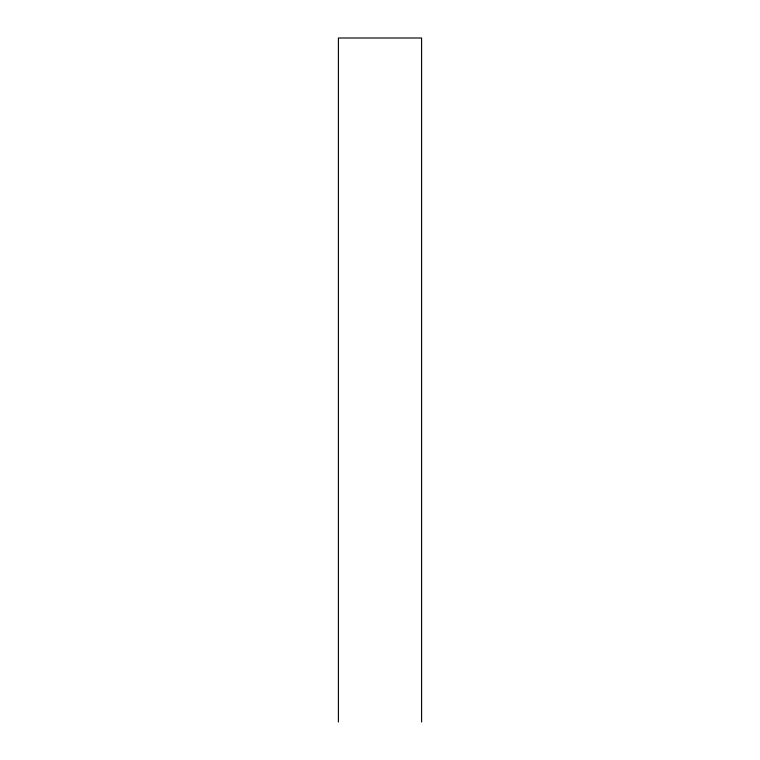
<?xml version="1.0" encoding="UTF-8"?>
<svg xmlns="http://www.w3.org/2000/svg" width="760" height="760" viewBox="0 0 760 760"><rect width="100%" height="100%" fill="white"/><g stroke="black" fill="none" stroke-linecap="round" stroke-linejoin="round"><path stroke-width="1.14" d="M421.591 722L421.591 38L338.409 38L338.409 722"/></g></svg>
